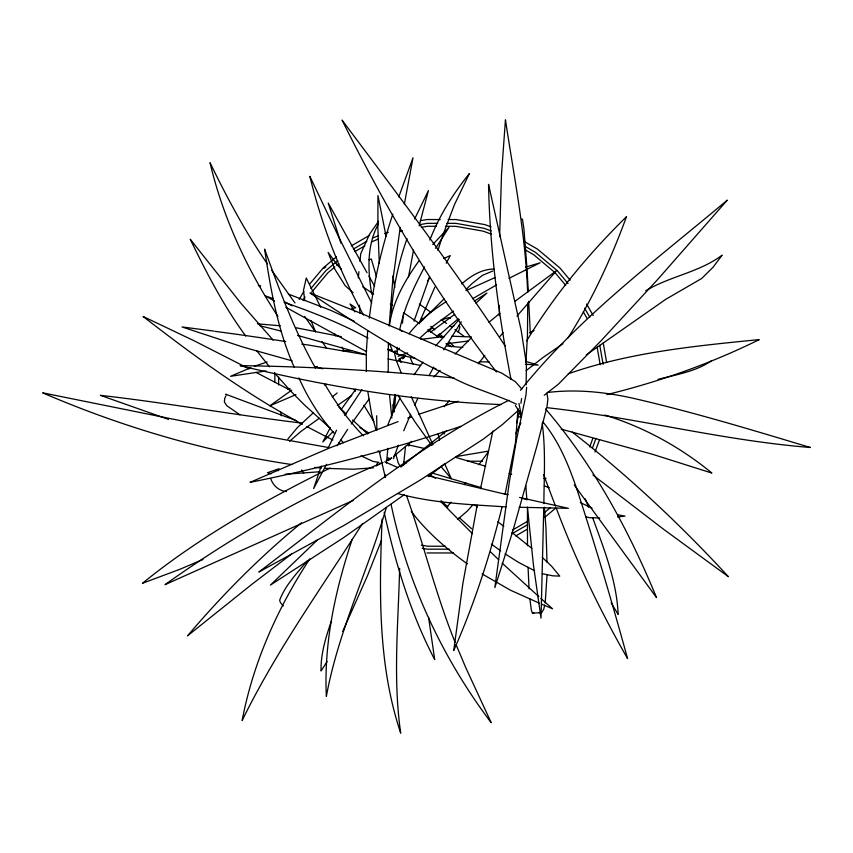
<?xml version="1.0" encoding="UTF-8"?>
<svg xmlns="http://www.w3.org/2000/svg" width="853" height="853" viewBox="0 0 853 853"><rect width="100%" height="100%" fill="white"/><g stroke="black" fill="none" stroke-linecap="round" stroke-linejoin="round"><path stroke-width="1.28" d="M499.613 236.729L501.489 174.758L505.456 119.815C514.06 177.157 525.64 234.383 527.634 292.472M547.05 574.826L545.195 602.943M499.293 315.653L499.41 305.385M376.663 415.763L376.887 429.976M527.431 507.077L527.495 545.675M543.777 507.492L541.015 618.169L533.413 564.814L527.453 507.535M543.862 503.654C544.043 476.88 545.845 449.883 542.167 423.28M518.016 408.64L515.5 442.451L505.093 494.186M388.382 342.746L388.211 372.313M408.822 446.023L408.886 443.677M382.101 519.082C379.212 590.702 377.623 664.38 400.729 733.185C392.806 678.466 398.319 623.276 399.63 568.333M397.146 347.31L397.274 352.694M389.192 325.846L392.689 281.181L400.26 227.335M405.495 446.364L403.565 465.141M367.675 330.857L366.289 352.961L366.353 371.588M391.282 313.296C392.977 287.813 398.607 262.681 407.03 238.595M526.12 384.852L526.44 363.922L521.087 329.876L488.545 184.365C489.782 249.972 498.706 315.098 511 379.468M385.567 474.886L385.353 477.52L379.468 452.431M394.054 411.668L395.717 394.854M386.494 463.126L387.838 448.283M525.928 362.258L527.463 335.581L527.74 302.879M358.281 277.971L358.921 271.627M359.934 261.455L360.702 253.831L369.552 234.212L378.593 221.204M403.512 313.382L402.467 323.212M369.296 318.19C373.603 282.833 381.568 247.914 392.838 214.124M389.448 325.569C392.604 301.653 405.111 280.189 418.94 260.89M395.024 394.459L392.135 414.899M520.906 403.288L521.599 398.543M408.491 277.15L413.534 250.132M404.333 204.198L413.012 157.741L398.756 196.968M519.68 410.698L516.609 423.237M477.19 505.136L462.806 583.921L453.732 650.519C474.225 604.223 489.963 555.964 502.076 506.842M480.516 488.598L492.842 431.074M399.876 328.938C404.418 307.027 414.142 286.576 424.581 266.925M544.694 605.108L543.692 609.437L541.602 612.582L532.464 613.168L531.355 610.226L529.884 598.966M393.468 458.679L398.34 445.202M419.111 225.853L428.441 190.571L414.633 218.997M402.499 358.729L403.042 356.799M352.193 539.299C335.378 589.956 323.745 642.725 326.358 696.411C338.31 630.964 367.984 570.966 386.366 507.418M437.941 250.441L441.865 238.03M331.263 621.379C325.803 637.383 320.632 653.867 321.048 670.97L327.147 661.565M429.603 276.777L414.014 321.186M442.259 236.782L454.436 204.699L469.363 173.596C453.167 193.77 439.188 215.82 429.859 240.034M321.218 466.111L313.648 488.545L326.592 464.267M589.711 446.951L592.76 438.581M592.44 448.07L595.98 438.335M595.042 452.005L599.574 439.54M387.625 425.434L393.233 411.615L400.1 397.978M381.568 540.162L367.547 575.551L342.703 631.433M403.736 430.786L410.613 414.345M327.957 448.571L336.509 430.211M420.039 321.091L434.881 287.109M376.162 466.058L377.612 462.731M520.916 422.608L515.766 433.708M458.285 332.414L459.895 326.987L459.127 325.398M378.519 223.71C366.609 245.291 367.76 270.604 371.759 294.168M414.707 405.175L417.799 398.351M225.842 396.037L224.712 398.372L224.382 401.944L226.759 405.676L239.874 414.771M277.939 470.803L278.995 468.734L267.479 472.722L270.945 473.81M446.258 263.246L450.256 255.601L443.741 258.544M427.598 281.127L429.272 277.939M398.65 349.719L399.471 348.163M429.326 375.171L433.687 367.078M330.26 427.726L322.807 441.939L333.214 431.458M299.168 299.467L303.817 291.427M303.05 300.309L305.001 296.94M362.386 523.678C321.112 588.559 275.999 651.244 242.135 720.561C253.138 662.61 277.502 608.104 309.746 558.939M443.688 349.858L461.26 321.826M526.674 340.869C554.226 295.255 588.559 253.991 626.497 216.662C611.111 258.79 592.206 299.787 568.13 337.681M344.836 415.443L361.917 389.682M435.606 248.362L449.104 227.197L432.78 244.48M337.106 445.778L347.608 429.39M414.1 374.755L422.875 362.184M351.308 423.962L369.04 399.076M341.189 409.461L355.84 389.149M488.289 451.909L478.917 464.714M404.738 356.565L403.309 358.559L401.315 357.13M464.309 484.515L465.706 482.574M478.394 363.751L484.781 355.488M409.077 333.758C419.111 320.621 432.45 310.439 446.3 301.61M520.447 390.365C579.208 316.964 655.776 260.304 727.289 200.146L658.292 278.792L600.896 340.944L558.32 384.245L544.214 395.227M447.057 507.066L451.002 502.108M435.659 345.849L459.34 319.427M449.307 400.665L444.242 406.668M287.877 439.028L297.558 427.406L313.456 412.66M499.869 336.572L503.121 332.659M309.596 284.177L323.223 267.917L336.434 256.849M310.918 288.485L325.91 270.604L337.82 260.623M311.654 292.206L328 272.704L334.824 266.978M307.602 560.41C297.356 572.907 285.414 584.902 279.645 600.267L280.392 602.517L283.271 605.961M516.971 316.047L556.7 270.508L515.073 301.226M473.223 504.475L467.06 511.288L457.475 519.456M433.964 377.026L440.095 370.287M455.15 354.006L471.005 338.204M420.039 322.423L444.072 298.966M517.494 411.093L502.577 424.399L483.619 438.89L419.249 480.676L344.047 525.384L258.854 572.022C339.206 511.075 418.077 445.298 508.846 400.292M466.218 289.295L471.89 283.697L482.446 275.338L492.799 270.998M428.259 331.689L432.738 327.381M420.337 337.649L432.961 326.272L453.519 311.078M317.583 539.821L270.401 585.105L343.994 537.39L404.269 494.676M398.074 356.33L407.713 352.886M475.974 303.082L486.935 293.069L474.343 301.13M411.658 441.396L393.606 456.408M458.317 318.713L437.269 336.615M289.551 441.257L300.714 431.618L319.246 418.258M336.775 265.347L338.726 263.716M544.299 512.728L550.26 507.738M544.651 517.376L555.836 508.004M461.697 283.9C470.707 275.956 481.497 269.217 493.855 269.036M488.961 322.242L499.911 313.286M400.825 467.039L446.791 430.626M301.578 522.793L299.606 524.392C258.854 557.969 221.663 595.607 187.521 635.848L252.179 584.07L291.502 554.066M332.318 396.869L337.18 392.966M526.152 370.628L542.86 357.642L562.969 343.674M388.414 460.535L391.527 458.061M445.042 463.531L428.291 476.624M430.488 332.222L454.681 314.384M436.821 336.295L440.617 333.64M337.308 405.57L351.767 395.451M712.01 360.435C696.219 371.513 676.408 374.574 658.09 379.361M323.724 268.428L325.878 266.925M291.726 390.162L269.772 405.847L295.97 394.608M586.246 354.901L665.798 299.296L701.752 278.43L713.097 267.192L722.139 255.154C699.268 272.363 669.904 276.18 645.7 290.798M377.314 465.365L381.408 462.944M472.658 298.689L496.414 284.966M351.319 245.867L369.68 235.247M353.366 249.055L366.822 241.271M354.965 251.539L364.871 245.803M371.481 241.985L378.465 238.968M512.738 529.905L527.058 521.62M511.8 533.839L527.506 524.766M515.724 535.94L527.207 529.308M391.751 457.826L386.068 460.865M465.93 290.66L495.156 277.502M508.932 278.355L540.12 262.767L525.544 267.181M529.809 332.734L534.021 330.601M330.036 468.073C264.313 500.764 199.602 536.868 142.462 583.292L179.844 569.292L202.939 559.483M288.047 389.352L290.031 388.403M405.601 356.053L398.671 359.145M451.813 326.827L453.881 325.899M383.008 462.422C305.8 494.463 233.018 536.153 164.992 584.668L353.387 500.338M442.664 319.555L448.326 317.7L450.32 318.393M250.803 367.696L230.523 376.312L266.125 370.959M254.354 366.278L267.106 362.003M398.074 421.606L328.597 448.358L250.036 482.361C321.389 467.977 391.932 449.499 460.951 426.319M568.354 373.774C629.674 352.289 694.971 345.966 759.255 339.601C710.72 363.591 659.422 381.696 606.867 394.608M372.43 238.03L378.529 235.812M384.618 233.605L388.264 232.272M407.713 418.141L411.295 416.893M418.471 414.398L458.125 401.273M324.524 385.087L326.934 384.372M389.032 350.53L391.399 349.954M532.464 613.168L533.861 612.838M368.848 259.738L371.29 259.013L376.546 276.735M420.977 339.409L444.242 336.455M488.353 451.13L456.142 456.568M420.444 220.692L426.969 219.541L440.233 219.552M419.644 224.68L427.3 223.326L437.674 223.337M399.993 231.152L402.499 230.705M421.297 227.378L427.556 226.269L436.469 226.28M351.831 308.466L355.69 307.784L350.018 303.977L354.88 311.867M445.948 343.844L468.521 340.965M373.571 467.785L353.43 469.225L325.43 468.34M617.551 516.971L625.046 516.14L617.636 514.764M547.221 392.54C575.828 388.968 604.734 391.964 632.766 398.18C692.647 411.956 751.525 429.805 810.35 447.484C721.841 440.436 635.709 417.554 547.626 407.755M320.035 471.741L285.211 474.225M314.746 366.694L317.156 366.545M517.878 416.84L520.469 416.701M342.97 350.935L351.66 350.647M451.77 336.21L471.496 336.956M482.574 461.217L467.625 461.206M543.66 478.341L546.048 478.341M448.188 219.552L456.142 219.562L484.877 224.606L491.104 226.877M446.737 223.337L455.811 223.347L483.886 228.273L491.189 230.939M445.373 226.29L455.555 226.29L483.129 231.131L491.488 234.191M445.373 546.24L427.566 546.229L421.297 545.131M449.328 549.193L427.3 549.172L422.203 548.276M426.969 552.957L453.487 552.979M538.691 612.529L541.602 612.582M599.798 517.931L589.455 517.707L585.585 516.694M479.141 361.736L489.409 362.024M519.125 507.258L568.365 508.324L519.584 497.459M506.074 506.885C469.726 504.539 432.748 503.217 397.466 493.471M501.127 404.567C413.023 401.251 325.718 386.313 240.119 365.649C311.526 366.577 382.89 370.735 453.935 377.996M257.425 323.831L280.274 325.782M525.405 364.199L538.168 365.159L525.97 361.427M314.938 467.391L321.496 467.988M446.876 345.987L462.87 347.512M213.932 331.113L182.03 326.944L242.774 346.99L292.152 360.862M291.79 464.522L289.242 464.181C204.379 451.248 121.457 426.788 42.65 392.838L193.759 423.333L328.469 447.516M301.802 423.099C234.468 414.974 167.678 403 100.302 395.312L168.51 419.409M295.863 327.723L341.424 336.711M306.259 344.687L366.065 354.805M378.967 462.379L372.9 461.388L360.968 455.779M388.051 358.942L420.582 365.457M415.432 358.495L396.73 354.102M407.723 444.701L424.186 448.411M433.463 368.133L435.915 368.677M506.629 494.569L427.534 475.643M521.855 219.093L522.473 219.232L523.923 228.892L526.898 267.202M259.685 325.686L280.914 331.049M504.24 493.738L508.111 494.719M314.96 366.79L322.69 368.763M286.405 491.584C278.899 490.87 273.163 485.72 270.732 478.693M260.677 285.958L258.31 285.35L260.378 286.683M364.785 354.315L297.516 335.41M522.292 498.323L526.002 499.325M481.316 487.681L431.671 472.893M485.741 466.292L455.523 457.315M561.295 429.155L652.502 454.286L711.924 473.084C680.278 447.036 643.962 427.118 604.766 415.038M509.241 473.575L511.661 474.353M542.316 573.685L552.819 575.828L559.76 576.138L551.56 566.2L542.348 557.467M288.367 294.082L330.985 310.439L354.027 321.133M272.853 298.465L265.304 295.895L274.549 301.034M284.049 302.303C312.88 312.187 341.307 323.586 368.091 338.204M387.625 457.752L390.653 458.85M387.944 349.751L393.681 352.044M295.874 420.486L225.736 394.225L226.408 394.875M544.363 485.869L549.215 487.692M397.882 467.583L384.767 461.825M403.906 462.177L406.124 463.104M539.256 603.124L510.51 590.233L482.148 573.952M541.676 604.159L552.563 608.797L540.823 598.411M534.618 570.721L518.827 562.543L505.008 553.832M580.307 502.534L592.046 508.175M327.339 437.28L332.905 439.967M338.47 442.664L340.699 443.741M396.73 351.436L394.832 351.02L394.768 354.453L396.336 360.606L401.049 372.516M400.132 355.317L387.891 349.026M326.198 436.683L306.877 426.628M438.005 335.336L442.014 337.5M249.108 368.827L194.687 341.072L143.048 316.442C193.759 355.733 245.813 393.809 302.42 424.25M256.028 372.398L290.532 390.365M292.078 305.843L285.19 302.015M516.502 404.215C496.499 394.64 474.748 389.064 454.948 378.871C404.098 354.773 356.714 324.151 309.991 292.984L362.152 313.819L501.905 373.219L515.436 381.749L521.855 389.043M285.883 307.293L366.651 351.756M523.763 241.218L537.55 249.172L559.888 267.938L570.113 280.115M525.267 246.453L535.375 252.285L557.201 270.625L568.034 283.516M524.851 249.62L533.669 254.706L555.1 272.715L565.742 285.382M359.923 427.524L368.72 432.897M373.625 293.954L362.685 286.821M390.269 304.009L392.497 305.342M429.23 474.396L435.435 478.298M403.501 312.678L419.623 323.703M474.3 504.752L477.435 506.906M500.711 550.889L491.477 544.182M419.345 304.105L430.733 312.134M467.412 563.918C446.599 548.959 426.703 531.952 411.263 511.384M427.897 329.578L438.154 337.042M441.193 319.608L446.546 323.479M449.766 325.803L451.909 327.349M454.926 329.578L463.989 336.253M503.835 526.312L497.821 521.748M447.335 343.812L451.28 346.819M511.917 532.411L531.814 548.351M572.224 432.055C628.203 475.803 680.289 524.414 728.377 576.681L663.229 528.988L592.91 475.004M330.346 428.377L304.425 404.93L290.905 391.282L274.421 372.846M400.025 329.812L402.094 331.444M378.124 450.757L380.15 452.442M449.52 342.458L454.297 346.489M430.797 326.368L434.795 329.834M439.796 334.163L443.784 337.617M367.632 433.932L352.545 419.943M538.872 596.673L502.182 563.161M421.307 317.956L423.195 319.64M353.078 292.728L345.262 285.787L334.898 269.303L328.117 252.381L337.788 265.592L341.488 269.356M471.581 528.732L459.223 517.59M338.876 407.137L346.339 414.046M447.878 507.013L441.289 500.818M490.539 551.88L498.6 559.696M399.012 360.201L401.134 362.301M340.88 440.063L343.535 442.728M472.477 533.722L440.308 501.18M363.335 435.776C348.195 420.252 335.538 402.509 324.609 383.829M273.152 340.166L240.813 303.146L190.23 239.224C206.49 272.715 223.593 306.003 245.76 336.029M334.685 433.825C319.864 417.245 307.944 398.212 298.902 377.911M545.579 408.992C593.379 464.768 628.682 529.873 656.511 597.58L574.272 485.048M442.739 432.044L444.317 433.953M269.505 366.801L256.572 350.551M542.977 421.99C560.133 442.814 569.868 468.244 578.313 493.546C596.13 548.127 612.337 603.231 627.573 658.591C600.011 610.481 575.882 560.4 556.401 508.473M431.863 445.447L415.272 422.299L397.829 395.078M440.809 466.356L451.301 478.672L444.594 463.531M294.967 302.964L271.649 270.252M304.702 316.463L314.906 331.135M496.499 371.983C435.808 294.072 385.919 208.431 342.064 120.092C397.626 194.473 453.977 268.578 505.168 346.019M521.514 414.867L515.319 405.452M322.103 341.648L326.336 347.992M267.341 263.812C245.227 231.899 227.026 197.555 210.019 162.71C223.006 217.686 246.997 269.26 277.918 316.378M354.016 389.331L355.328 391.42M373.838 421.617L363.879 405.196M586.597 304.052L593.219 315.535M584.593 308.168L589.775 317.145M583.281 311.782L587.088 318.393M301.759 469.971L303.7 473.34M611.164 602.762L618.137 614.459C616.772 580.893 604.052 549.161 592.739 517.952M341.925 347.192L343.834 350.562M374.606 286.171L368.869 276.02M367.035 272.757L328.213 203.025L340.976 243.212M363.527 315.034C339.409 271.542 321.677 224.648 309.863 176.379L339.377 238.307L371.716 303.082M400.206 466.506L398.244 462.923L395.856 454.382M334.621 333.758L335.826 335.997M315.578 368.293C294.306 330.537 279.326 289.764 264.601 249.14C270.604 289.306 277.609 329.855 294.2 367.216M392.284 350.38L389.64 343.727M320.696 307.24L306.27 278.003L303.465 290.446L304.766 300.608M410.464 358.484L412.991 363.996M432.94 444.701L411.317 396.773M456.056 644.644L465.887 667.92L491.232 722.758C442.579 658.239 407.521 583.463 391.069 504.294M585.233 498.845L588.538 507.14M310.972 320.589L315.535 331.881M543.617 474.78L555.506 506.138M455.086 642.234C435.691 594.37 423.685 543.99 406.444 495.39M518.933 403.373L521.546 416.381M376.152 430.498L371.631 414.217L367.803 391.623M519.904 412.852L521.258 417.384M438.122 434.081L439.551 440.137M400.068 358.601L400.857 361.736M384.191 512.258C395.334 563.097 410.538 613.36 434.71 659.646L428.579 617.369M386.036 236.132L377.954 195.518L377.868 227.847L379.297 263.428M394.182 411.85L392.945 404.45M603.21 342.949L606.654 362.536M599.766 345.209L603.124 364.348M597.121 347.203L600.203 364.743M280.658 411.999L281.33 415.827M392.892 275.935L394.811 287.493M547.072 394.086L547.914 399.193L546.986 406.593L537.305 444.637L512.578 531.92L494.836 587.642L509.284 482.222L516.438 439.999L526.002 394.95L526.632 387.326M389.522 394.79L391.858 418.002M544.385 507.183L545.931 527.378L546.997 562.159M526.845 499.954L525.853 485.698M526.983 268.503L528.284 291.609M529.041 588.783L528.06 567.288M359.433 305.225L359.945 313.115M530.353 333.79L528.689 301.376M394.353 397.733L394.566 405.303M278.622 377.186L278.632 384.959M274.837 372.996L274.847 382.283M215.095 331.369A122.725 4.606 8.7 0 1 285.712 341.541M301.813 344.1A122.725 4.606 8.7 0 1 305.438 344.687"/></g></svg>
